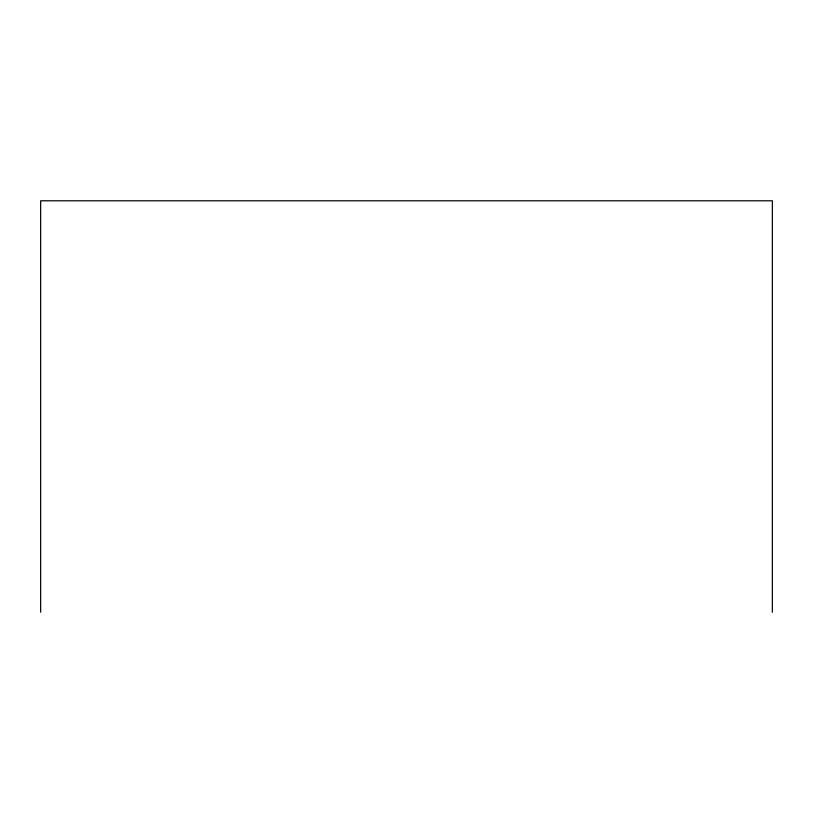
<?xml version="1.0" encoding="UTF-8"?>
<svg xmlns="http://www.w3.org/2000/svg" width="813" height="813" viewBox="0 0 813 813"><rect width="100%" height="100%" fill="white"/><g stroke="black" fill="none" stroke-linecap="round" stroke-linejoin="round"><path stroke-width="1.22" d="M772.35 612.209L772.35 200.791L40.65 200.791L40.65 612.209"/></g></svg>
